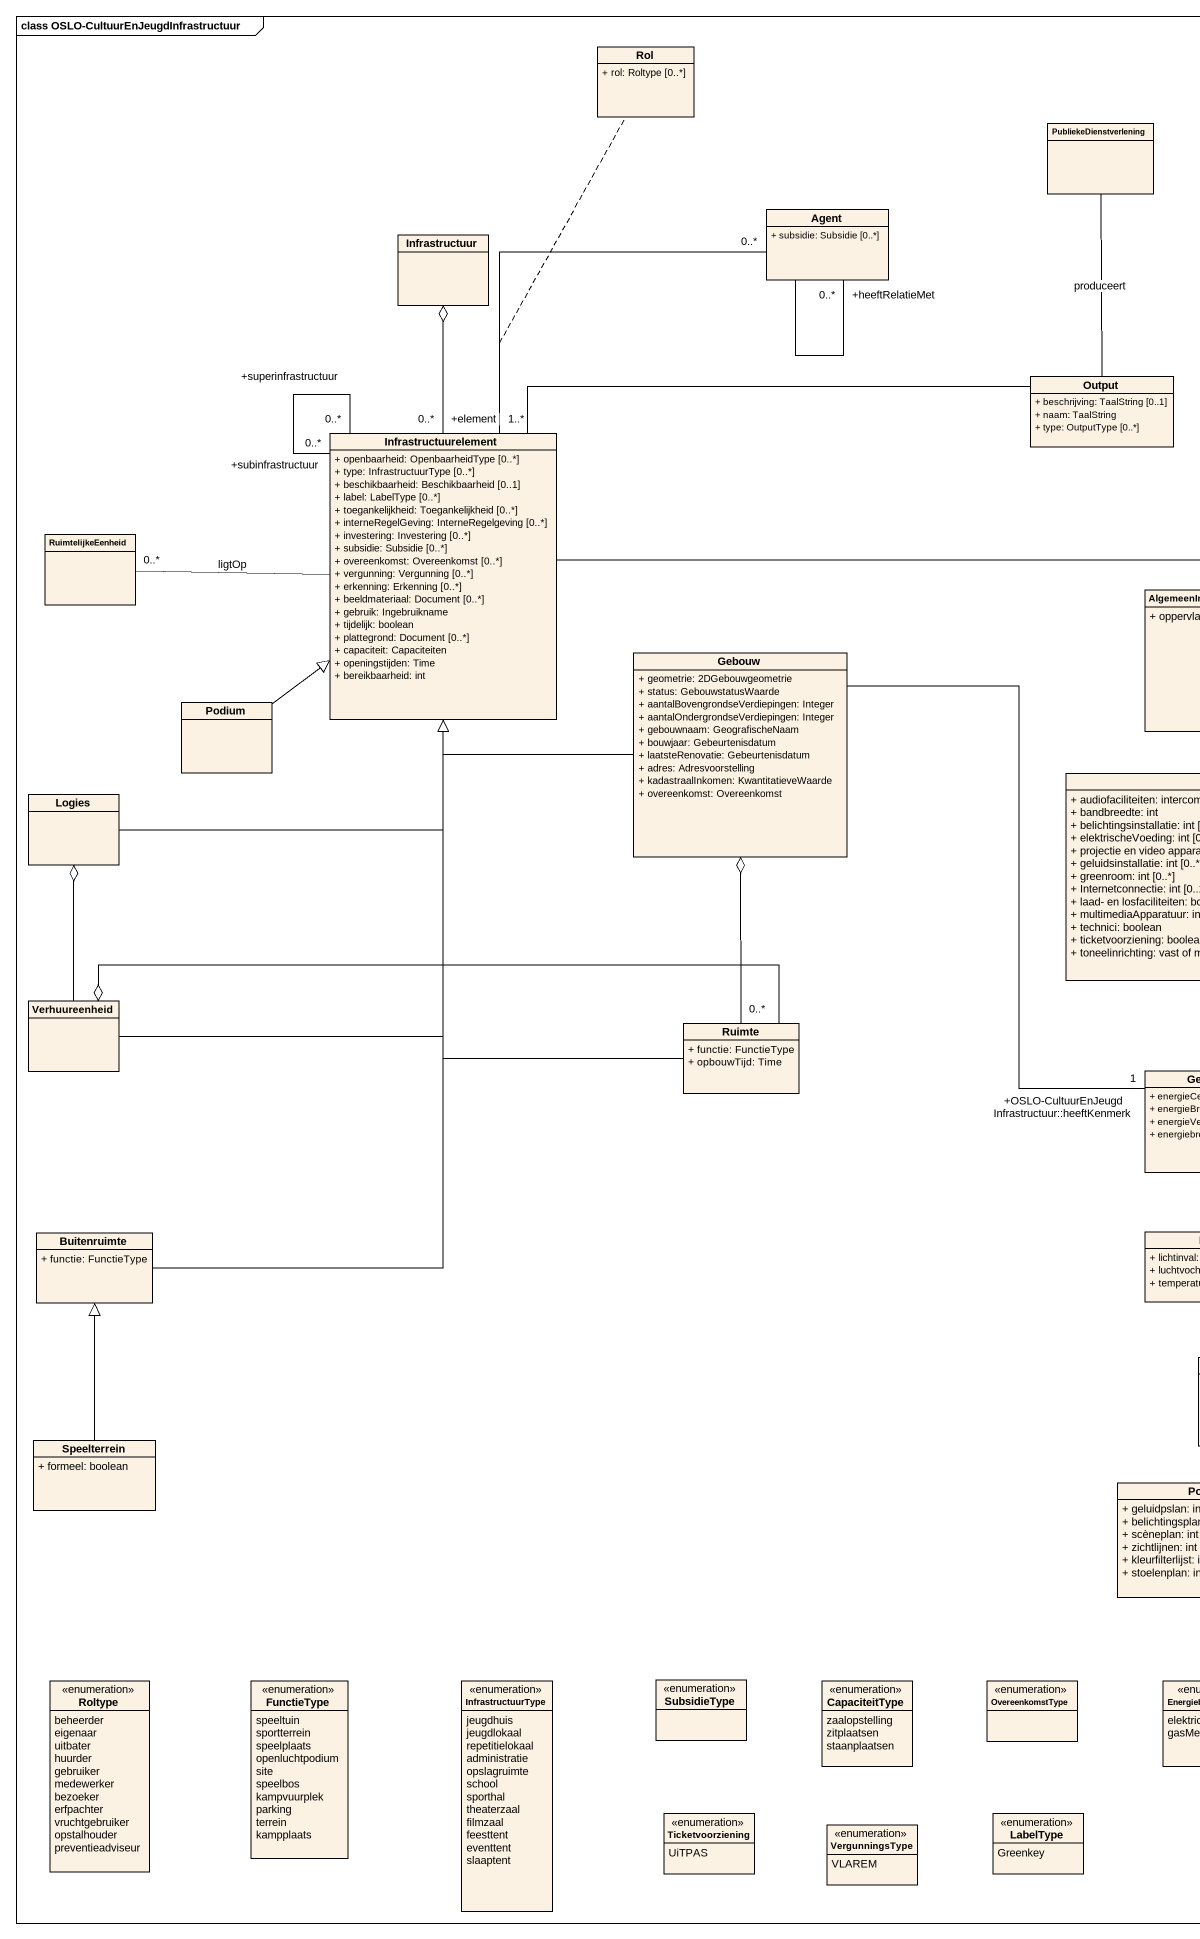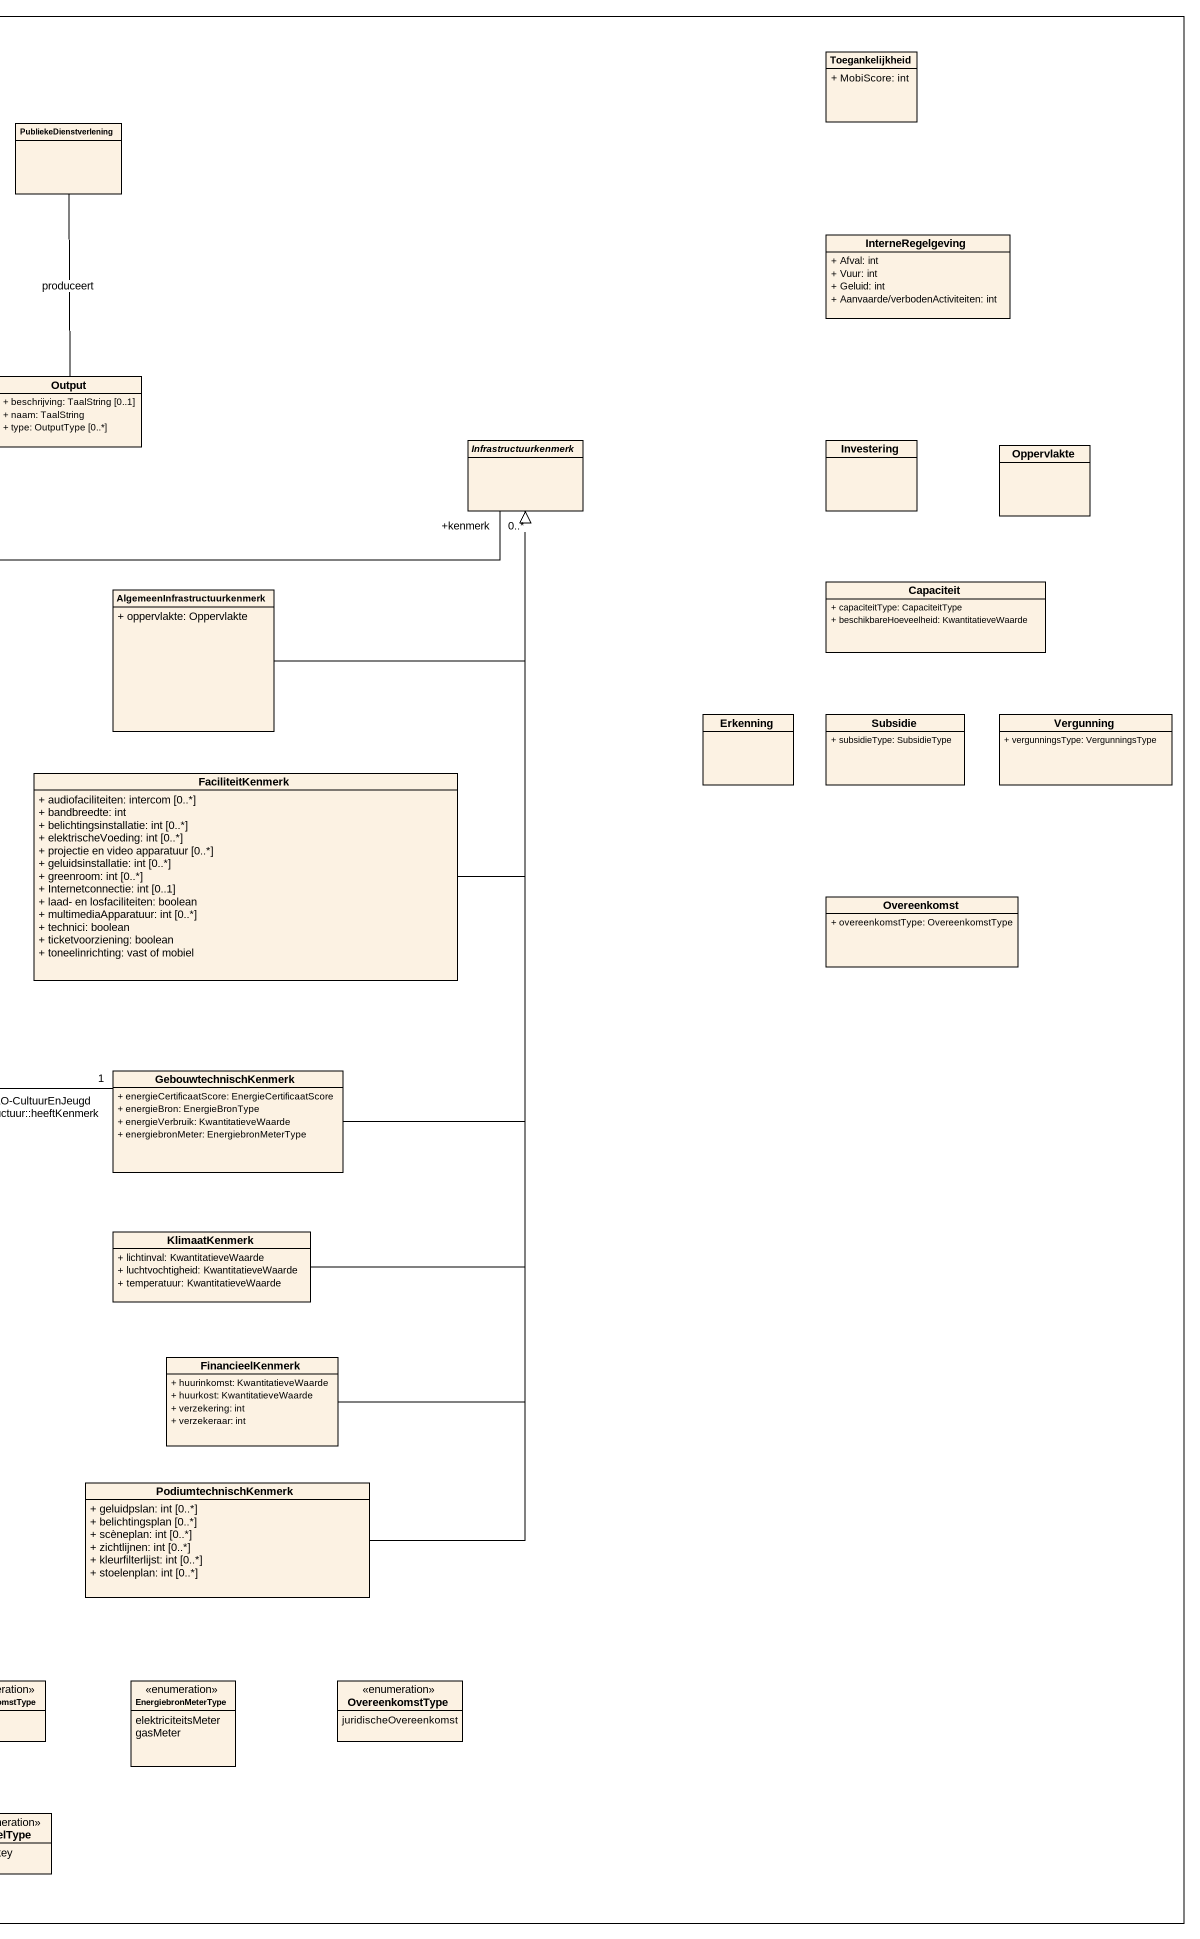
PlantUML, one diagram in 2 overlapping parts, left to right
@startuml
mainframe class OSLO-CultuurEnJeugdInfrastructuur
hide circle
hide empty members
skinparam classAttributeIconSize 0
class Rol {
  + rol: Roltype [0..*]
}
class Toegankelijkheid {
  + MobiScore: int
}
class PubliekeDienstverlening
class Infrastructuur
class "Agent" as Agent_ {
  + subsidie: Subsidie [0..*]
}
class InterneRegelgeving {
  + Afval: int
  + Vuur: int
  + Geluid: int
  + Aanvaarde/verbodenActiviteiten: int
}
class Output {
  + beschrijving: TaalString [0..1]
  + naam: TaalString
  + type: OutputType [0..*]
}
class Infrastructuurelement {
  + openbaarheid: OpenbaarheidType [0..*]
  + type: InfrastructuurType [0..*]
  + beschikbaarheid: Beschikbaarheid [0..1]
  + label: LabelType [0..*]
  + toegankelijkheid: Toegankelijkheid [0..*]
  + interneRegelGeving: InterneRegelgeving [0..*]
  + investering: Investering [0..*]
  + subsidie: Subsidie [0..*]
  + overeenkomst: Overeenkomst [0..*]
  + vergunning: Vergunning [0..*]
  + erkenning: Erkenning [0..*]
  + beeldmateriaal: Document [0..*]
  + gebruik: Ingebruikname
  + tijdelijk: boolean
  + plattegrond: Document [0..*]
  + capaciteit: Capaciteiten
  + openingstijden: Time
  + bereikbaarheid: int
}
abstract class Infrastructuurkenmerk
class Investering
class Oppervlakte
class RuimtelijkeEenheid
class "AlgemeenInfrastructuurkenmerk" as AlgemeenInfrastructuurkenmer {
  + oppervlakte: Oppervlakte
}
class Capaciteit {
  + capaciteitType: CapaciteitType
  + beschikbareHoeveelheid: KwantitatieveWaarde
}
class Gebouw {
  + geometrie: 2DGebouwgeometrie
  + status: GebouwstatusWaarde
  + aantalBovengrondseVerdiepingen: Integer
  + aantalOndergrondseVerdiepingen: Integer
  + gebouwnaam: GeografischeNaam
  + bouwjaar: Gebeurtenisdatum
  + laatsteRenovatie: Gebeurtenisdatum
  + adres: Adresvoorstelling
  + kadastraalInkomen: KwantitatieveWaarde
  + overeenkomst: Overeenkomst
}
class Podium
class Erkenning
class Subsidie {
  + subsidieType: SubsidieType
}
class Vergunning {
  + vergunningsType: VergunningsType
}
class FaciliteitKenmerk {
  + audiofaciliteiten: intercom [0..*]
  + bandbreedte: int
  + belichtingsinstallatie: int [0..*]
  + elektrischeVoeding: int [0..*]
  + projectie en video apparatuur [0..*]
  + geluidsinstallatie: int [0..*]
  + greenroom: int [0..*]
  + Internetconnectie: int [0..1]
  + laad- en losfaciliteiten: boolean
  + multimediaApparatuur: int [0..*]
  + technici: boolean
  + ticketvoorziening: boolean
  + toneelinrichting: vast of mobiel
}
class Logies
class Overeenkomst {
  + overeenkomstType: OvereenkomstType
}
class Verhuureenheid
class Ruimte {
  + functie: FunctieType
  + opbouwTijd: Time
}
class GebouwtechnischKenmerk {
  + energieCertificaatScore: EnergieCertificaatScore
  + energieBron: EnergieBronType
  + energieVerbruik: KwantitatieveWaarde
  + energiebronMeter: EnergiebronMeterType
}
class Buitenruimte {
  + functie: FunctieType
}
class KlimaatKenmerk {
  + lichtinval: KwantitatieveWaarde
  + luchtvochtigheid: KwantitatieveWaarde
  + temperatuur: KwantitatieveWaarde
}
class FinancieelKenmerk {
  + huurinkomst: KwantitatieveWaarde
  + huurkost: KwantitatieveWaarde
  + verzekering: int
  + verzekeraar: int
}
class Speelterrein {
  + formeel: boolean
}
class PodiumtechnischKenmerk {
  + geluidpslan: int [0..*]
  + belichtingsplan [0..*]
  + scèneplan: int [0..*]
  + zichtlijnen: int [0..*]
  + kleurfilterlijst: int [0..*]
  + stoelenplan: int [0..*]
}
enum Roltype {
  beheerder
  eigenaar
  uitbater
  huurder
  gebruiker
  medewerker
  bezoeker
  erfpachter
  vruchtgebruiker
  opstalhouder
  preventieadviseur
}
enum FunctieType {
  speeltuin
  sportterrein
  speelplaats
  openluchtpodium
  site
  speelbos
  kampvuurplek
  parking
  terrein
  kampplaats
}
enum InfrastructuurType {
  jeugdhuis
  jeugdlokaal
  repetitielokaal
  administratie
  opslagruimte
  school
  sporthal
  theaterzaal
  filmzaal
  feesttent
  eventtent
  slaaptent
}
enum SubsidieType
enum CapaciteitType {
  zaalopstelling
  zitplaatsen
  staanplaatsen
}
enum OvereenkomstType
enum EnergiebronMeterType {
  elektriciteitsMeter
  gasMeter
}
enum "OvereenkomstType" as OvereenkomstType_2 {
  juridischeOvereenkomst
}
enum Ticketvoorziening {
  UiTPAS
}
enum VergunningsType {
  VLAREM
}
enum LabelType {
  Greenkey
}
PubliekeDienstverlening -- Output : produceert
Agent_ -- "+heeftRelatieMet\n0..*" Agent_
Output -left- Infrastructuurelement
Infrastructuurelement "+element\n0..*" -up-o Infrastructuur
Infrastructuurelement "1..*" -up- "0..*" Agent_
(Infrastructuurelement, Agent_) .. Rol
Infrastructuurelement "+superinfrastructuur\n0..*" -- "+subinfrastructuur\n0..*" Infrastructuurelement
Infrastructuurelement -right- "+kenmerk\n0..*" Infrastructuurkenmerk
RuimtelijkeEenheid "0..*" -right- Infrastructuurelement : ligtOp
AlgemeenInfrastructuurkenmer -right-|> Infrastructuurkenmerk
Gebouw -up-|> Infrastructuurelement
Podium -up-|> Infrastructuurelement
FaciliteitKenmerk -up-|> Infrastructuurkenmerk
Logies -up-|> Infrastructuurelement
Verhuureenheid -up-|> Infrastructuurelement
Verhuureenheid -up-o Logies
Ruimte -up-|> Infrastructuurelement
Ruimte "0..*" -up-o Gebouw
Ruimte -left-o Verhuureenheid
GebouwtechnischKenmerk -up-|> Infrastructuurkenmerk
GebouwtechnischKenmerk "+OSLO-CultuurEnJeugdInfrastructuur::heeftKenmerk\n1" -up- Gebouw
Buitenruimte -up-|> Infrastructuurelement
KlimaatKenmerk -up-|> Infrastructuurkenmerk
FinancieelKenmerk -up-|> Infrastructuurkenmerk
Speelterrein -up-|> Buitenruimte
PodiumtechnischKenmerk -up-|> Infrastructuurkenmerk
@enduml
